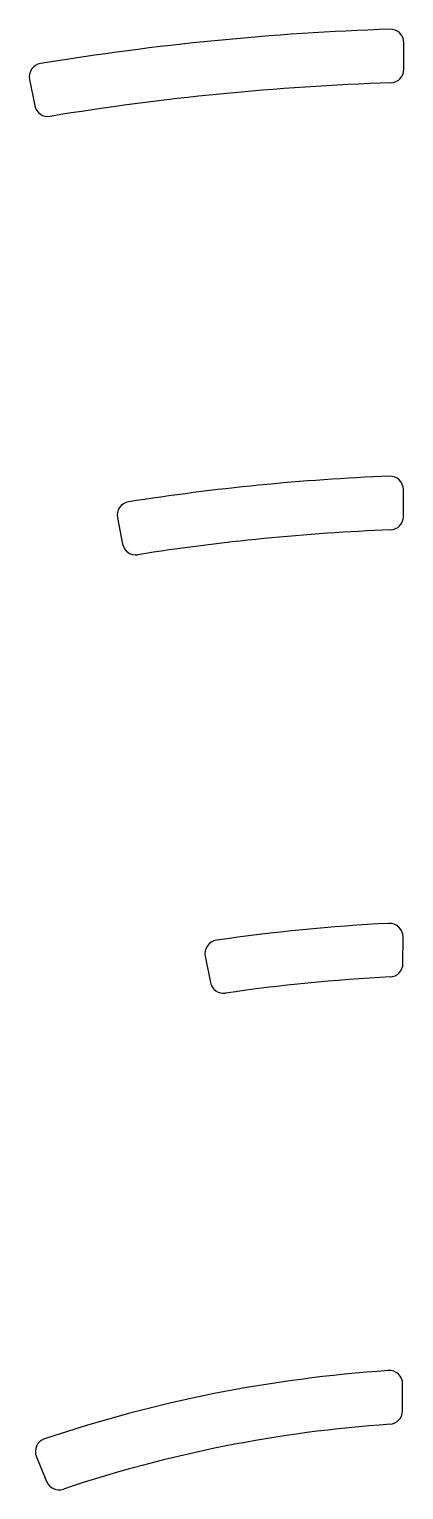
# Model space of a CAD drawing. Header units: millimetres. Extents: x -50 to -8, y 138 to 302.
import ezdxf

# ---------------------------------------------------------------- set-up
doc = ezdxf.new("R2010")
doc.units = ezdxf.units.MM

msp = doc.modelspace()

# ---------------------------------------------------------------- linework, layer by layer
at = {"color": 7, "linetype": 'Continuous', "lineweight": 25}
for p, q in [((-8.46, 297.16), (-8.46, 300.17)), ((-50.26, 296.05), (-49.67, 293.1)), ((-8.5, 247.14), (-8.5, 250.15)), ((-40.45, 247), (-39.87, 244.06)), ((-8.55, 197.12), (-8.54, 200.12)), ((-30.64, 197.94), (-30.06, 195)), ((-8.59, 147.07), (-8.58, 150.07)), ((-49.5, 141.94), (-48.35, 139.16))]:
    msp.add_line(p, q, dxfattribs=at)
for centre, radius, start, end in [((0, 0), 301.83, 91.9003, 99.3496), ((-9.96, 300.17), 1.5, 359.9522, 91.9003), ((-48.79, 296.34), 1.5, 99.3496, 191.3082), ((-9.96, 297.17), 1.5, 271.92, 359.9522), ((0, 0), 295.83, 91.92, 99.3299), ((-48.2, 293.4), 1.5, 191.3082, 279.3299), ((0, 0), 251.85, 92.2895, 98.9584), ((-10, 250.15), 1.5, 359.9522, 92.2895), ((-38.98, 247.29), 1.5, 98.9584, 191.3082), ((-10, 247.15), 1.5, 272.3179, 359.9522), ((0, 0), 245.85, 92.3179, 98.9299), ((-38.39, 244.35), 1.5, 191.3082, 278.9299), ((0, 0), 201.87, 92.8729, 98.3719), ((-10.04, 200.12), 1.5, 359.9522, 92.8729), ((-29.17, 198.24), 1.5, 98.3719, 191.3082), ((-10.05, 197.12), 1.5, 272.9173, 359.9522), ((-28.58, 195.29), 1.5, 191.3082, 278.3272), ((0, 0), 195.87, 92.9173, 98.3272), ((0, 0), 151.91, 93.8443, 108.6557), ((-10.08, 150.08), 1.5, 359.9522, 93.8443), ((0, 0), 145.91, 93.9236, 108.5764), ((-10.09, 147.07), 1.5, 273.9236, 359.9522), ((-48.11, 142.51), 1.5, 108.6557, 202.5478), ((-46.96, 139.73), 1.5, 202.5478, 288.5764)]:
    msp.add_arc(centre, radius, start, end, dxfattribs=at)

doc.saveas('drawing.dxf')
